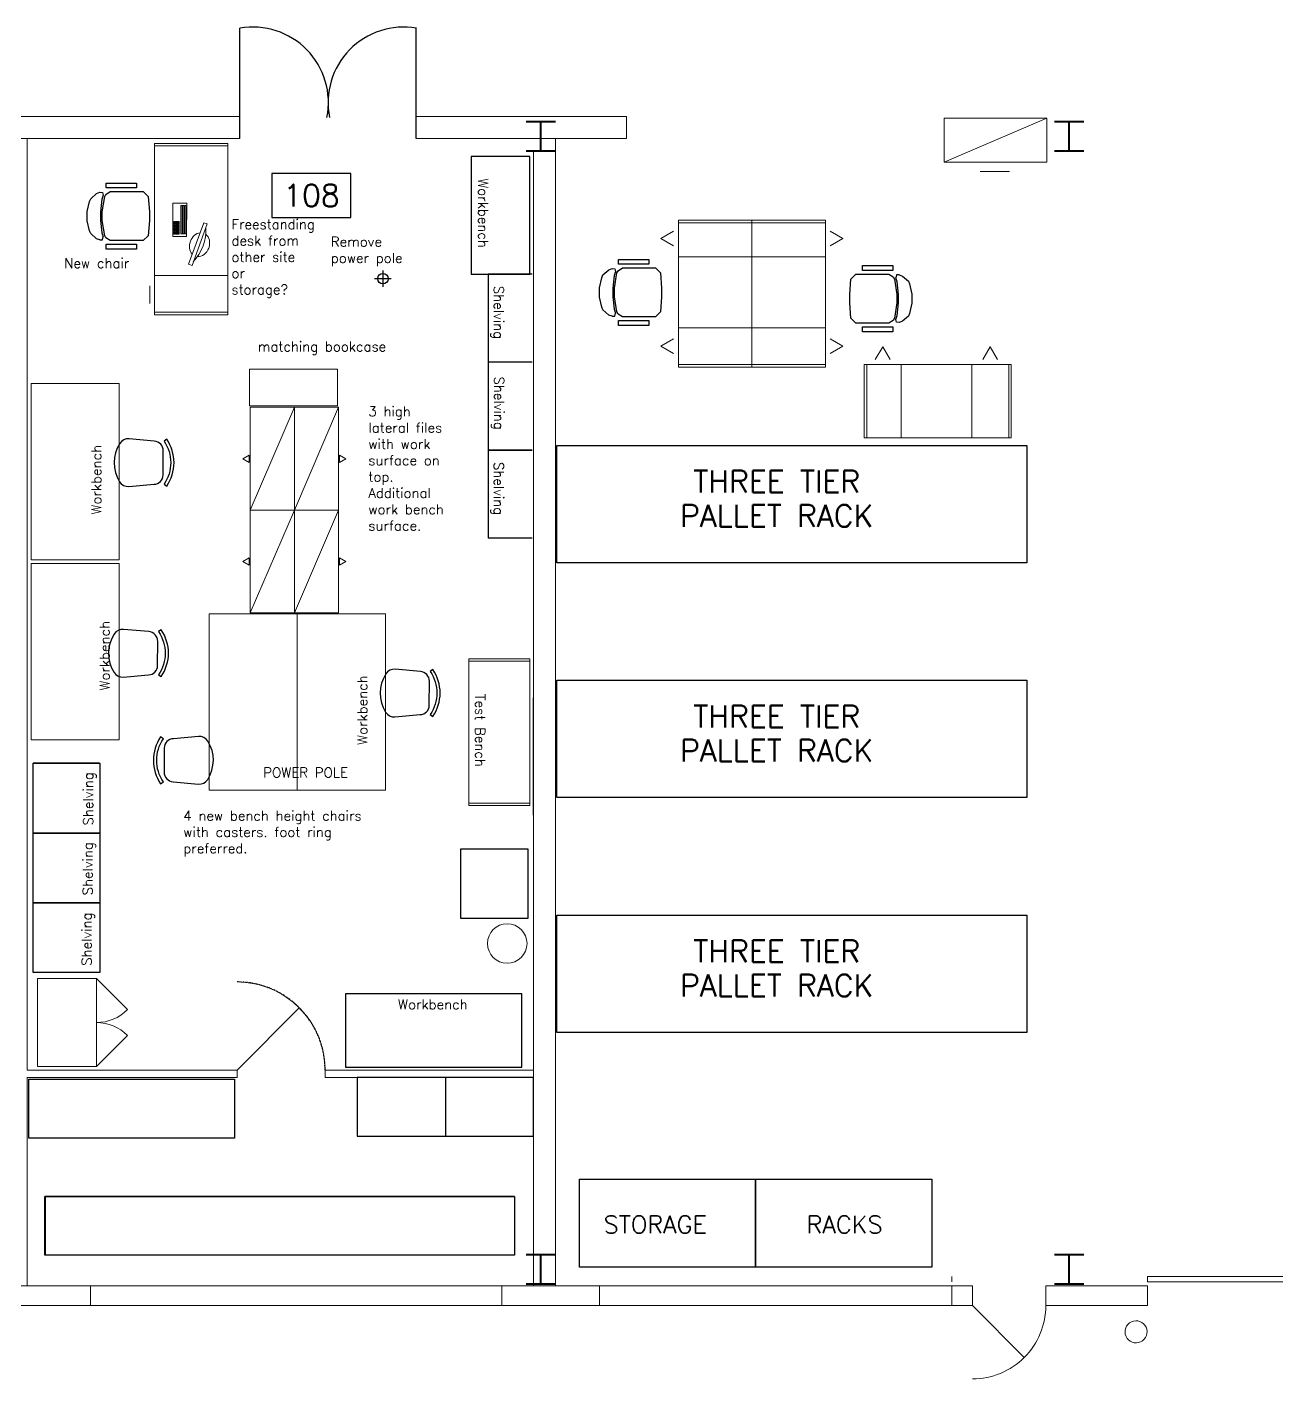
# Model space of a CAD drawing. Header units: inches. Extents: x -27 to 7514, y -484 to 2591.
# Drawn here: x 5080 to 5591, y 950 to 1503 of the extents above; entities that cross this region are included whole.
import ezdxf
from ezdxf.enums import TextEntityAlignment as Align

# ---------------------------------------------------------------- set-up
doc = ezdxf.new("R2010")
doc.units = ezdxf.units.IN
doc.header["$MEASUREMENT"] = 0
doc.linetypes.add('DIVIDE', pattern=[1.25, 0.5, -0.25, 0, -0.25, 0, -0.25])
for name, color, linetype, lineweight in [('A-Col', 6, 'Continuous', 40), ('A-Ext-Wall', 70, 'Continuous', 20), ('F-Ch', 4, 'Continuous', 30), ('F-Eq', 71, 'Continuous', 20), ('F-FreeStand', 211, 'Continuous', 20), ('FS-File', 50, 'Continuous', 20), ('FS-WSurf', 50, 'Continuous', 20), ('I-CWall', 110, 'Continuous', 20), ('I-Dor', 210, 'Continuous', 30), ('I-RmN', 5, 'Continuous', 30), ('O-Name', 141, 'Continuous', 20)]:
    doc.layers.add(name, color=color, linetype=linetype, lineweight=lineweight)
doc.layers.add('ARCH1$0$G-EQUIP-DEMO', color=20, linetype='Continuous')
doc.layers.add('Power Data', color=7, linetype='Continuous')
doc.styles.add('ARCH1$0$ROMANS', font='ROMANS', dxfattribs={"height": 0.2})
doc.styles.add('BGE', font='simplex.shx')

# ---------------------------------------------------------------- blocks, each defined once
blk = doc.blocks.new('rbc_fleet-no_Arch$0$1W')
at = {"linetype": 'Continuous'}
for p, q in [((0.52225, 0.0105), (-0.47775, 0.0105)), ((0.02225, 0.0105), (0.02225, -0.9894999999999999)), ((0.52225, -0.9894999999999999), (-0.47775, -0.9894999999999999))]:
    blk.add_line(p, q, dxfattribs=at)
blk = doc.blocks.new('new block')
at = {"layer": 'I-CWall', "linetype": 'Continuous'}
blk.add_line((0, 0), (25.45600000000559, 25.45600000000559), dxfattribs=at)
blk.add_arc((0, -1.164153218269348e-10), 36, 0, 90, dxfattribs=at)
blk = doc.blocks.new('LF422')
at = {"linetype": 'Continuous'}
for p, q in [((0, 0), (3.5, 1.5)), ((1.227666666666667, -0.3135), (2.227666666666666, -0.3135))]:
    blk.add_line(p, q, dxfattribs=at)
blk.add_lwpolyline([(0, 1.5), (0, 0), (3.5, 0), (3.5, 1.5)], close=True, dxfattribs=at)
blk = doc.blocks.new('CH7')
at = {"linetype": 'Continuous'}
for p, q in [((-0.1666666666666667, 1.291666666666667), (-0.07291666666666666, 1.4375)), ((-0.07291666666666666, 1.4375), (0, 1.479166666666667)), ((0, 1.479166666666667), (0.5208333333333334, 1.5625)), ((0.5208333333333334, 1.5625), (0.8125, 1.5625)), ((0.8125, 1.5625), (1.333333333333333, 1.479166666666667)), ((1.333333333333333, 1.479166666666667), (1.40625, 1.4375)), ((1.40625, 1.4375), (1.5, 1.291666666666667)), ((-0.1666666666666667, 0.1666666666666667), (-0.1666666666666667, 1.291666666666667)), ((1.5, 1.291666666666667), (1.5, 0.1666666666666667)), ((0, 0), (-0.1666666666666667, 0.1666666666666667)), ((0.5208333333333334, -0.04166666666666666), (0, 0)), ((1.333333333333333, 0), (0.8125, -0.04166666666666666)), ((1.5, 0.1666666666666667), (1.333333333333333, 0)), ((0.8125, -0.04166666666666666), (0.5208333333333334, -0.04166666666666666))]:
    blk.add_line(p, q, dxfattribs=at)
for points in [[(-0.1458333333333333, 1.645833333333333), (-0.1041666666666667, 1.760416666666667), (0.07291666666666666, 1.958333333333333), (0.1666666666666667, 2), (0.5104166666666666, 2.072916666666667), (0.8229166666666666, 2.072916666666667), (1.166666666666667, 2), (1.260416666666667, 1.958333333333333), (1.4375, 1.760416666666667), (1.479166666666667, 1.645833333333333)], [(-0.4583333333333333, 0.4375), (-0.4583333333333333, 1.427083333333333), (-0.2916666666666666, 1.427083333333333), (-0.2916666666666666, 0.3958333333333333), (-0.4583333333333333, 0.3958333333333333), (-0.4583333333333333, 0.4375)], [(-0.1458333333333333, 1.645833333333333), (-0.1458333333333333, 1.552083333333333), (-0.04166666666666666, 1.53125)], [(1.375, 1.53125), (1.239583333333333, 1.572916666666667), (0.8125, 1.625), (0.5208333333333334, 1.625), (0.09375, 1.572916666666667), (-0.04166666666666666, 1.53125)], [(1.479166666666667, 1.645833333333333), (1.46875, 1.552083333333333), (1.375, 1.53125)], [(1.625, 0.4375), (1.625, 1.427083333333333), (1.791666666666667, 1.427083333333333), (1.791666666666667, 0.3958333333333333), (1.625, 0.3958333333333333), (1.625, 0.4375)]]:
    blk.add_lwpolyline(points, dxfattribs=at)
blk = doc.blocks.new('CHDESK')
at = {"linetype": 'Continuous'}
blk.add_blockref('CH7', (0.4583333333333333, -0.3958333333333333), dxfattribs=at)
blk = doc.blocks.new('PED30')
at = {"linetype": 'Continuous'}
for p, q in [((-1.25, -2.5), (-1.25, 0)), ((-1.25, 0), (0, 0)), ((0, -2.5), (0, 0)), ((-0.625, -3.099666666666666), (-0.875, -2.666666666666667)), ((-0.375, -2.666666666666667), (-0.625, -3.099666666666666))]:
    blk.add_line(p, q, dxfattribs=at)
blk = doc.blocks.new('WS3060')
at = {"linetype": 'Continuous'}
for p, q in [((0.08333333333333333, 0), (0.08333333333333333, 2.5)), ((4.916666666666666, 0), (4.916666666666666, 2.5))]:
    blk.add_line(p, q, dxfattribs=at)
blk.add_lwpolyline([(0, 2.5), (0, 0), (5, 0), (5, 2.5)], close=True, dxfattribs=at)
blk = doc.blocks.new('36_door')
at = {"linetype": 'Continuous'}
blk.add_line((0, 0), (-25.45599600000001, -25.455996), dxfattribs=at)
at = {"linetype": 'DIVIDE'}
blk.add_arc((0, 0), 36, 180, 270, dxfattribs=at)
blk = doc.blocks.new('*O188216')
at = {"linetype": 'Continuous'}
blk.add_lwpolyline([(-2.6875, -0.75), (0, -0.75), (0, 0.75), (-2.6875, 0.75)], close=True, dxfattribs=at)
at = {"layer": 'I-RmN', "linetype": 'Continuous', "style": 'BGE'}
blk.add_text('108', height=0.75, dxfattribs=at).set_placement((-0.375, 0.375), align=Align.TOP_RIGHT)
blk = doc.blocks.new('*O188217')
at = {"linetype": 'Continuous'}
blk.add_lwpolyline([(-2.6875, -0.75), (0, -0.75), (0, 0.75), (-2.6875, 0.75)], close=True, dxfattribs=at)
at = {"layer": 'I-RmN', "linetype": 'Continuous', "style": 'BGE'}
blk.add_text('108', height=0.75, dxfattribs=at).set_placement((-0.375, 0.375), align=Align.TOP_RIGHT)
blk = doc.blocks.new('*O188218')
at = {"linetype": 'Continuous'}
blk.add_lwpolyline([(-2.6875, -0.75), (0, -0.75), (0, 0.75), (-2.6875, 0.75)], close=True, dxfattribs=at)
at = {"layer": 'I-RmN', "linetype": 'Continuous', "style": 'BGE'}
blk.add_text('108', height=0.75, dxfattribs=at).set_placement((-0.375, 0.375), align=Align.TOP_RIGHT)
blk = doc.blocks.new('*O188219')
at = {"linetype": 'Continuous'}
blk.add_lwpolyline([(-2.6875, -0.75), (0, -0.75), (0, 0.75), (-2.6875, 0.75)], close=True, dxfattribs=at)
at = {"layer": 'I-RmN', "linetype": 'Continuous', "style": 'BGE'}
blk.add_text('108', height=0.75, dxfattribs=at).set_placement((-0.375, 0.375), align=Align.TOP_RIGHT)
blk = doc.blocks.new('*O188220')
at = {"linetype": 'Continuous'}
blk.add_lwpolyline([(-2.6875, -0.75), (0, -0.75), (0, 0.75), (-2.6875, 0.75)], close=True, dxfattribs=at)
at = {"layer": 'I-RmN', "linetype": 'Continuous', "style": 'BGE'}
blk.add_text('108', height=0.75, dxfattribs=at).set_placement((-0.375, 0.375), align=Align.TOP_RIGHT)
blk = doc.blocks.new('U3070R')
at = {"linetype": 'Continuous'}
for p, q in [((-5.75, -2.5), (-5.75, 0)), ((-1.333333333333333, -2.5), (-1.333333333333333, 0)), ((-0.08333333333333333, -2.5), (-0.08333333333333333, 0)), ((-0.3855833333333333, -2.6525), (-0.9855833333333333, -2.6525))]:
    blk.add_line(p, q, dxfattribs=at)
blk.add_lwpolyline([(-5.833333333333333, 0), (0, 0), (0, -2.5), (-5.833333333333333, -2.5)], close=True, dxfattribs=at)
blk = doc.blocks.new('18mon')
for p, q in [((-8.999999999999773, 0), (8.999999999999773, 0)), ((-8.999999999999773, 0), (-8.999999999999773, -1.5)), ((9.000000000000227, 0), (9.000000000000227, -1.5)), ((-8.999999999999773, -1.5), (8.999999999999773, -1.5))]:
    blk.add_line(p, q)
blk.add_arc((6.821210263296962e-13, -18.00000000000091), 19.50000000000102, 67.3801350519716, 112.6198649480284)
for start_param, end_param in [(6.50504077087751, 9.202922497071564), (3.525989428085479, 5.8987885326839)]:
    blk.add_ellipse((-2.273736754432321e-13, 0), major_axis=(5, 0), ratio=0.7999999999999545, start_param=start_param, end_param=end_param)
blk = doc.blocks.new('C17 stool')
at = {"layer": 'F-Ch'}
for points in [[(8.727602761538492, 20.42293957055267), (9.492278897237611, 21.54054315349435, 0.3093637589571993), (-9.641240040827597, 21.54054315349435), (-8.876563905128478, 20.42293957055267, -0.3093637589571993)], [(9.67942753859188, 6.052110999349907), (8.784459621714177, 16.34424204344555, 0.4005359753197773), (4.969336742245559, 20.07064404145126), (-4.848677968337142, 20.1256919039231, 0.3890307372447043), (-8.895905357882384, 16.41512472040517), (-9.790873274759633, 6.122993676309534, 0.2838044351802746), (-7.871917813969503, 2.31066133848276, 0.2910713326695372), (7.760472077801296, 2.239778661523133, 0.2838044351802786)]]:
    blk.add_lwpolyline(points, format="xyb", close=True, dxfattribs=at)
blk = doc.blocks.new('UA2560NP')
at = {"layer": 'F-FreeStand'}
for p, q in [((-59, -24.99999999999989), (-59, 1.13686837721616e-13)), ((-1, -24.99999999999989), (-1, 1.13686837721616e-13))]:
    blk.add_line(p, q, dxfattribs=at)
blk.add_lwpolyline([(0, 0), (0, -24.99999999999989), (-60, -24.99999999999989), (-60, 0)], close=True, dxfattribs=at)
blk = doc.blocks.new('LF42-3')
at = {"layer": 'FS-File'}
blk.add_line((0, 0), (-42, 18), dxfattribs=at)
for points in [[(-42, 0), (-42, 18), (0, 18), (0, 0)], [(-19.5, 18.5), (-21, 21.09807621135326), (-22.5, 18.5), (-19.5, 18.5)]]:
    blk.add_lwpolyline(points, close=True, dxfattribs=at)
blk = doc.blocks.new('BC36-3M')
at = {"layer": 'FS-File'}
blk.add_lwpolyline([(-36, -15), (-36, 0), (0, 0), (0, -15)], close=True, dxfattribs=at)
blk = doc.blocks.new('SC3624')
at = {"layer": 'FS-File'}
blk.add_lwpolyline([(-36, -24), (0, -24), (0, 0), (-36, 0)], close=True, dxfattribs=at)
at = {"layer": 'FS-File', "flags": 128}
blk.add_lwpolyline([(4.547473508864641e-13, -23.99999999999955), (-12.72792206135637, -36.72792206135819, -0.1989123673796656), (-17.99999999999955, -24.00000000000045, -0.1989123673796603), (-23.27207793864227, -36.72792206135796), (-36, -24)], format="xyb", dxfattribs=at)

msp = doc.modelspace()

# ---------------------------------------------------------------- linework, layer by layer
at = {"layer": 'A-Ext-Wall'}
for points in [[(5458.46318283079, 989.7755619984018), (5458.46318283079, 991.8755619984368)], [(5042.441182830793, 988.0485619983883), (5106.441182830735, 988.0485619983883)], [(5106.441182830735, 988.0485619983883), (5274.441182830735, 988.0485619983883)], [(5106.441182830735, 980.0485619983301), (5106.441182830735, 988.0485619983883)], [(5274.441182830735, 988.0485619983883), (5314.441182830851, 988.0485619983883)], [(5274.441182830735, 980.0485619983301), (5274.441182830735, 988.0485619983883)], [(5314.441182830851, 988.0485619983883), (5458.46318283079, 988.0485619983883)], [(5314.441182830851, 980.0485619983301), (5314.441182830851, 988.0485619983883)], [(5458.46318283079, 988.0485619983883), (5466.832182830738, 988.0485619983883)], [(5458.46318283079, 988.0485619983883), (5458.46318283079, 980.0485619983301)], [(5466.832182830738, 980.0485619983301), (5466.832182830738, 988.0485619983883)], [(5496.832182830738, 980.0485619983301), (5496.832182830738, 988.0485619983883)], [(5496.832182830738, 988.0485619983883), (5538.441182830735, 988.0485619983883)], [(5538.441182830735, 980.0485619983301), (5538.441182830735, 988.0485619983883)], [(5042.441182830793, 980.0485619983301), (5106.441182830735, 980.0485619983301)], [(5106.441182830735, 980.0485619983301), (5274.441182830735, 980.0485619983301)], [(5274.441182830735, 980.0485619983301), (5314.441182830851, 980.0485619983301)], [(5314.441182830851, 980.0485619983301), (5458.46318283079, 980.0485619983301)], [(5458.46318283079, 980.0485619983301), (5466.832182830738, 980.0485619983301)], [(5466.832182830738, 980.0485619983301), (5488.045182830727, 958.8355619983413)], [(5496.832182830738, 980.0485619983301), (5538.441182830735, 980.0485619983301)]]:
    msp.add_lwpolyline(points, dxfattribs=at)
msp.add_lwpolyline([(5538.441182830647, 991.8755619985386), (5706.463182830994, 991.8755619985386), (5706.463182830994, 989.7755619984455), (5538.441182830647, 989.7755619984455)], close=True, dxfattribs=at)
for points in [[(5466.832182830738, 950.0485619982137, 0.4142143859649058), (5496.832182830738, 980.0486463558555)], [(5529.623183192845, 967.4389068527817, 400000.0136646975), (5529.623164366501, 967.4389477253717)]]:
    msp.add_lwpolyline(points, format="xyb", dxfattribs=at)
at = {"layer": 'ARCH1$0$G-EQUIP-DEMO'}
for points in [[(5297.012058525966, 1331.635561998331), (5489.012058525966, 1331.635561998331), (5489.012058525966, 1283.635561998331), (5297.012058525966, 1283.635561998331)], [(5297.012058525966, 1235.635561998331), (5489.012058525966, 1235.635561998331), (5489.012058525966, 1187.635561998331), (5297.012058525966, 1187.635561998331)], [(5297.012058525966, 1139.635561998331), (5489.012058525966, 1139.635561998331), (5489.012058525966, 1091.635561998331), (5297.012058525966, 1091.635561998331)], [(5306.240058525969, 995.6785619983941), (5306.240058525969, 1031.678561998394), (5378.240058525969, 1031.678561998394), (5378.240058525969, 995.6785619983941)], [(5378.240058525969, 995.6785619983941), (5378.240058525969, 1031.678561998394), (5450.240058525969, 1031.678561998394), (5450.240058525969, 995.6785619983941)]]:
    msp.add_lwpolyline(points, close=True, dxfattribs=at)
at = {"layer": 'F-Ch'}
for points in [[(5285.969236990764, 1449.632432114216), (5261.969236990764, 1449.632432114216)], [(5261.969236990764, 1449.632432114216), (5261.969236990764, 1401.632432114216)], [(5285.969236990764, 1401.632432114216), (5285.969236990764, 1449.632432114216)], [(5261.969236990764, 1401.632432114216), (5285.969236990764, 1401.632432114216)], [(5286.873261771369, 1401.632432114216), (5268.873261771369, 1401.632432114216)], [(5268.873261771369, 1401.632432114216), (5268.873261771369, 1329.632432114216)], [(5286.873261771369, 1365.632432114216), (5268.873261771369, 1365.632432114216)], [(5268.873261771369, 1329.632432114216), (5286.873261771369, 1329.632432114216)], [(5286.873261771369, 1329.632432114216), (5268.873261771369, 1329.632432114216)], [(5268.873261771369, 1329.632432114216), (5268.873261771369, 1293.632432114216)], [(5286.873261771369, 1293.632432114216), (5268.873261771369, 1293.632432114216)], [(5287.454182830574, 1180.424561998276), (5287.454182830574, 1228.424561998276)], [(5110.115501402186, 1201.691622845363), (5082.963501402068, 1201.691622845363)], [(5251.390182830735, 1073.309561998227), (5215.390182830735, 1073.309561998227)], [(5215.426182830699, 1073.309561998227), (5215.426182830699, 1049.309561998227)], [(5287.426182830699, 1073.309561998227), (5251.426182830699, 1073.309561998227)], [(5251.426182830699, 1073.309561998227), (5251.426182830699, 1049.309561998227)], [(5287.426182830699, 1049.309561998227), (5287.426182830699, 1073.309561998227)], [(5215.426182830699, 1049.309561998227), (5251.426182830699, 1049.309561998227)], [(5251.426182830699, 1049.309561998227), (5287.426182830699, 1049.309561998227)], [(5279.728182830724, 1024.642561998386), (5087.728182830724, 1024.642561998386)], [(5087.874182830732, 1024.642561998386), (5087.874182830732, 1000.642561998386)], [(5279.728182830724, 1024.642561998386), (5279.728182830724, 1000.642561998386)]]:
    msp.add_lwpolyline(points, dxfattribs=at)
for points in [[(5082.963501402097, 1201.691622845407), (5110.212501402166, 1201.691622845407), (5110.212501402166, 1173.185622845354), (5082.963501402097, 1173.185622845354)], [(5082.963501402097, 1173.185622845354), (5110.212501402166, 1173.185622845354), (5110.212501402166, 1144.679622845302), (5082.963501402097, 1144.679622845302)], [(5257.81216665425, 1166.734162712324), (5285.061166654319, 1166.734162712324), (5285.061166654319, 1138.228162712272), (5257.81216665425, 1138.228162712272)], [(5082.963501402097, 1144.679622845302), (5110.212501402166, 1144.679622845302), (5110.212501402166, 1116.173622845483), (5082.963501402097, 1116.173622845483)], [(5210.613656144596, 1107.442217960051), (5210.613656144596, 1077.442217960051), (5282.613656144596, 1077.442217960051), (5282.613656144596, 1107.442217960051)], [(5165.200182830587, 1072.515561998334), (5165.200182830587, 1048.515561998334), (5081.200182830587, 1048.515561998334), (5081.200182830587, 1072.515561998334)], [(5087.728182830753, 1024.642561998429), (5279.728182830753, 1024.642561998429), (5279.728182830753, 1000.642561998429), (5087.728182830753, 1000.642561998429)]]:
    msp.add_lwpolyline(points, close=True, dxfattribs=at)
at = {"layer": 'F-Eq'}
for points in [[(5140.087544071095, 1430.598222636625), (5140.076386429995, 1416.998232029749), (5145.678170824482, 1416.993584695672), (5145.689328465574, 1430.593575302548)], [(5143.277480701639, 1429.619002389125), (5143.268486599001, 1418.019443815363), (5143.784691115121, 1418.020391196551), (5143.795801980945, 1429.619229136137)], [(5143.966918335289, 1429.618136763696), (5143.957230682085, 1418.02070398099), (5144.47412874877, 1418.01952557113), (5144.483825429852, 1429.618372538578)], [(5144.792126732485, 1429.61781864737), (5144.78455584246, 1418.01966523048), (5145.302165515459, 1418.019189399049), (5145.309736405485, 1429.617342815938)], [(5140.481320229948, 1420.725711287596), (5140.478765342355, 1420.325497004305), (5140.881114444572, 1420.325049852021), (5140.87942677793, 1420.725291218921)], [(5140.479600147803, 1420.123962136102), (5140.480585236008, 1419.724432375508), (5140.878691783983, 1419.72401230684), (5140.880535065269, 1420.123524011688)], [(5140.480202914732, 1421.32606431008), (5140.479755762448, 1420.923715207864), (5140.879997129356, 1420.925402874505), (5140.881840410642, 1421.324914579352)], [(5140.480481728518, 1421.923579935195), (5140.481466816724, 1421.524050174601), (5140.880987549448, 1421.523621078064), (5140.882128252299, 1421.923844389225)], [(5140.482913416978, 1422.526031665126), (5140.481061107821, 1422.125105775529), (5140.882707631601, 1422.125370229551), (5140.88101996496, 1422.525611596451)], [(5140.481787073892, 1423.12497050286), (5140.481348949477, 1422.724035585394), (5140.880878710072, 1422.725020673599), (5140.883433597672, 1423.125234956889)], [(5141.079241563981, 1420.124376872882), (5141.078803439566, 1419.723441955415), (5141.479044806467, 1419.725129622057), (5141.479464875141, 1420.123236170031)], [(5141.079538433507, 1420.724720867496), (5141.079100309093, 1420.32378595003), (5141.480044254437, 1420.324762010358), (5141.481184957287, 1420.724985321518)], [(5141.079826275163, 1421.323650677361), (5141.080108784932, 1420.92483252308), (5141.479620489787, 1420.922989241786), (5141.480770220507, 1421.324626737696)], [(5141.080834751003, 1421.924697250412), (5141.080396626596, 1421.523762332945), (5141.47992638719, 1421.52474742115), (5141.480346455857, 1421.922853969125)], [(5141.081131620536, 1422.525041245026), (5141.081396074558, 1422.123394721246), (5141.48092583516, 1422.124379809451), (5141.482778144316, 1422.525305699055)], [(5141.082122040636, 1423.123259448585), (5141.081701971962, 1422.72515290061), (5141.481213676816, 1422.723309619323), (5141.48165180123, 1423.12424453679)], [(5141.680990715467, 1420.122656790736), (5141.679147434174, 1419.723145085882), (5142.078668166898, 1419.722715989337), (5142.079817897626, 1420.124353485247)], [(5141.679882428121, 1420.72442399797), (5141.680867516327, 1420.324894237368), (5142.078974064301, 1420.324474168701), (5142.079403160846, 1420.723994901426)], [(5141.682583902497, 1421.922977168266), (5141.680029014897, 1421.522762884975), (5142.080261353927, 1421.523036366874), (5142.080699478342, 1421.923971284341)], [(5141.681475615151, 1422.5247443755), (5141.682460703356, 1422.125214614905), (5142.081269829767, 1422.124082939925), (5142.080996347875, 1422.524315278955)], [(5141.681593482397, 1421.324758964707), (5141.681857936419, 1420.923112440927), (5142.079973512271, 1420.924106557002), (5142.080393580938, 1421.322213104984)], [(5141.683186669427, 1423.125079342237), (5141.682739517142, 1422.722730240021), (5142.0815666993, 1422.724426934539), (5142.081986767967, 1423.122533482514)], [(5142.281640607485, 1420.724118100567), (5142.279085719885, 1420.323903817276), (5142.680732243665, 1420.324168271298), (5142.67974715546, 1420.723698031892)], [(5142.279217946896, 1420.123080555386), (5142.280194007231, 1419.722136610042), (5142.679012161512, 1419.722419119811), (5142.680855442806, 1420.121930824665)], [(5142.280523292269, 1421.324471123051), (5142.280076139978, 1420.922122020835), (5142.680317506885, 1420.923809687476), (5142.681458209736, 1421.324032998637)], [(5142.282522188201, 1422.52373589966), (5142.280678906915, 1422.124224194806), (5142.683028009131, 1422.123777042521), (5142.681340342489, 1422.524018409422)], [(5142.280802106055, 1421.921986748173), (5142.281787194253, 1421.522456987572), (5142.679893742235, 1421.522036918905), (5142.682448629836, 1421.922251202195)], [(5142.281404872985, 1423.124088922144), (5142.281669327007, 1422.722442398364), (5142.681199087601, 1422.72342748657), (5142.683753975201, 1423.12364176986)], [(5140.479727042919, 1418.925390910059), (5140.477883761632, 1418.525879205212), (5140.879521257542, 1418.524729474484), (5140.877833590901, 1418.924970841392)], [(5140.478006960773, 1418.323641758572), (5140.478992048978, 1417.924111997978), (5140.877098596953, 1417.923691929311), (5140.879653484553, 1418.323906212594)], [(5140.478609727703, 1419.525743932543), (5140.478874181732, 1419.12409740877), (5140.878403942326, 1419.125082496968), (5140.880958829919, 1419.525296780259)], [(5141.077657404821, 1418.325470680102), (5141.077210252537, 1417.923121577878), (5141.477451619437, 1417.924809244527), (5141.477871688112, 1418.322915792502)], [(5141.078656852791, 1418.925103068403), (5141.077507122063, 1418.523465572493), (5141.477748488971, 1418.525153239134), (5141.479591770258, 1418.924664943988)], [(5141.078233088141, 1419.523330299831), (5141.078515597903, 1419.124512145543), (5141.478738909063, 1419.123371442693), (5141.478474455042, 1419.525017966473)], [(5141.679397528438, 1418.322336413206), (5141.677554247151, 1417.922824708352), (5142.077074979876, 1417.922395611808), (5142.078224710596, 1418.324033107718)], [(5141.678289241092, 1418.924103620433), (5141.679274329297, 1418.524573859839), (5142.077380877272, 1418.524153791172), (5142.07852158013, 1418.924377102332)], [(5141.680000295368, 1419.524438587177), (5141.680264749397, 1419.122792063397), (5142.078380325242, 1419.123786179473), (5142.078809421786, 1419.523306912197)], [(5142.277624759867, 1418.322760177856), (5142.279312426508, 1417.922518810949), (5142.67741897449, 1417.922098742281), (5142.679262255777, 1418.321610447128)], [(5142.27893010524, 1419.524150745521), (5142.277780374512, 1419.122513249611), (5142.678724319856, 1419.123489309946), (5142.679865022707, 1419.523712621107)], [(5142.280047420456, 1418.92379772303), (5142.278204139162, 1418.524286018182), (5142.679139056636, 1418.523847893768), (5142.678153968431, 1418.923377654362)]]:
    msp.add_lwpolyline(points, close=True, dxfattribs=at)
at = {"layer": 'F-FreeStand'}
for points in [[(5118.124550532186, 1284.871449851038), (5118.124550532186, 1356.871449851038), (5082.124550532186, 1356.871449851038), (5082.124550532186, 1284.871449851038)], [(5118.124550532186, 1211.306050145358), (5118.124550532186, 1283.306050145358), (5082.124550532186, 1283.306050145358), (5082.124550532186, 1211.306050145358)], [(5190.887421173094, 1190.718550766549), (5190.887421173094, 1262.718550766549), (5154.887421173094, 1262.718550766549), (5154.887421173094, 1190.718550766549)], [(5226.887421173094, 1190.718550766549), (5226.887421173094, 1262.718550766549), (5190.887421173094, 1262.718550766549), (5190.887421173094, 1190.718550766549)]]:
    msp.add_lwpolyline(points, close=True, dxfattribs=at)
at = {"layer": 'I-CWall'}
for points in [[(4851.096182830828, 1466.043561998384), (5167.486182830726, 1466.043561998384)], [(5239.499182830761, 1466.043561998384), (5325.49218283072, 1466.043561998384)], [(5325.499182830819, 1466.04856199833), (5325.499182830819, 1457.04856199833)], [(4865.06718283079, 1457.064561998333), (5167.468182830744, 1457.052561998462)], [(5080.450182830762, 1457.073561998412), (5080.450182830762, 1076.309561998329)], [(5239.468182830744, 1457.052561998462), (5325.486182830784, 1457.052561998462)], [(5296.468182830744, 1457.04856199833), (5296.468182830744, 988.0675619983595)], [(5287.468182830744, 1452.048561998323), (5287.468182830744, 988.1325619983618)], [(5166.273182830795, 1076.309561998329), (5080.450182830762, 1076.309561998329)], [(5080.450182830762, 1073.368561998395), (5080.450182830762, 988.0485619983883)], [(5166.273182830795, 1073.309561998329), (5080.450182830762, 1073.309561998329)], [(5166.273182830795, 1076.309561998329), (5166.273182830795, 1073.309561998329)], [(5202.30818283077, 1076.309561998329), (5202.30818283077, 1073.309561998329)], [(5287.426182830844, 1076.309561998329), (5202.30818283077, 1076.309561998329)], [(5287.426182830844, 1073.309561998329), (5202.30818283077, 1073.309561998329)]]:
    msp.add_lwpolyline(points, dxfattribs=at)
at = {"layer": 'I-Dor'}
for points in [[(5203.032183196643, 1465.687563034655, 0.5263912233009306), (5167.468182276651, 1502.15456197186)], [(5239.633059353953, 1502.15456197186, 0.5263912233009306), (5204.069058433961, 1465.687563034655)]]:
    msp.add_lwpolyline(points, format="xyb", dxfattribs=at)
for points in [[(5167.468182830744, 1457.052561998462), (5167.468182830744, 1502.154561998417)], [(5239.468182830744, 1457.052561998462), (5239.468182830744, 1502.154561998417)]]:
    msp.add_lwpolyline(points, dxfattribs=at)
at = {"layer": 'O-Name'}
msp.add_circle((5276.729449373081, 1128.031874099521), 8.062864890461048, dxfattribs=at)
at = {"layer": 'Power Data'}
for p, q in [((5229.316974810499, 1399.745800526849), (5222.432783520657, 1399.745800526849)), ((5225.896524999924, 1403.164167555886), (5225.896524999924, 1396.457244326251))]:
    msp.add_line(p, q, dxfattribs=at)
msp.add_circle((5225.905304217893, 1399.758452084985), 2.135413622903559, dxfattribs=at)

# ---------------------------------------------------------------- block references
msp.add_blockref('new block', (5166.273182830795, 1076.295561998479))
msp.add_blockref('new block', (5166.273182830795, 1076.295561998479))
at = {"layer": 'A-Col', "xscale": 12, "yscale": 12, "zscale": 12, "rotation": 180}
for p in [(5290.708182830786, 1452.174561998319), (5290.708182830786, 1452.174561998319), (5290.708182830786, 1452.174561998319), (5290.708182830786, 1452.174561998319), (5290.708182830786, 1452.174561998319), (5290.708182830786, 1452.174561998319), (5290.708182830786, 1452.174561998319), (5506.708182830786, 1452.174561998319), (5506.708182830786, 1452.174561998319), (5506.708182830786, 1452.174561998319), (5506.708182830786, 1452.174561998319), (5506.708182830786, 1452.174561998319), (5506.708182830786, 1452.174561998319), (5506.708182830786, 1452.174561998319), (5290.651182830872, 989.0485619983301), (5290.651182830872, 989.0485619983301), (5290.651182830872, 989.0485619983301), (5290.651182830872, 989.0485619983301), (5290.651182830872, 989.0485619983301), (5290.651182830872, 989.0485619983301), (5290.651182830872, 989.0485619983301), (5506.651182830872, 989.0485619983301), (5506.651182830872, 989.0485619983301), (5506.651182830872, 989.0485619983301), (5506.651182830872, 989.0485619983301), (5506.651182830872, 989.0485619983301), (5506.651182830872, 989.0485619983301), (5506.651182830872, 989.0485619983301)]:
    msp.add_blockref('rbc_fleet-no_Arch$0$1W', p, dxfattribs=at)
at = {"layer": 'F-Ch', "xscale": 12, "yscale": 12, "zscale": 12}
for p, rotation in [((5125.204327123123, 1411.824869883363), 89.99999999999997), ((5334.565182830665, 1380.639561998301), 89.99999999999999), ((5421.939182830676, 1405.087561998218), 270)]:
    msp.add_blockref('CHDESK', p, dxfattribs=dict(at, rotation=rotation))
at = {"layer": 'F-Ch'}
for p, rotation in [((5116.014441267151, 1324.503162334615), 269.9999999999999), ((5113.750243777322, 1246.612186179489), 269.9999999999999), ((5224.777311908059, 1230.350263250126), 269.9999999999999), ((5156.598086210892, 1202.962680831355), 89.99999999999993)]:
    msp.add_blockref('C17 stool', p, dxfattribs=dict(at, rotation=rotation))
at = {"layer": 'F-Eq', "rotation": 249.9160665340885}
msp.add_blockref('18mon', (5150.966615028519, 1413.659865946349), dxfattribs=at)
at = {"layer": 'F-FreeStand', "xscale": 12, "yscale": 12, "zscale": 12, "rotation": 270}
msp.add_blockref('U3070R', (5162.490151262675, 1385.04504063644), dxfattribs=at)
at = {"layer": 'F-FreeStand', "rotation": 89.99999999999999}
msp.add_blockref('UA2560NP', (5260.987843159004, 1244.402075777929), dxfattribs=at)
at = {"layer": 'FS-File', "xscale": 12, "yscale": 12, "zscale": 12}
msp.add_blockref('LF422', (5455.260182830731, 1447.317561998374), dxfattribs=at)
at = {"layer": 'FS-File', "extrusion": (0, 0, -1), "xscale": 12, "yscale": 12, "zscale": -12, "rotation": 90.00000000000001}
for p in [(-5376.728182830666, 1423.63056199834), (-5376.728182830666, 1379.630561998281)]:
    msp.add_blockref('PED30', p, dxfattribs=at)
at = {"layer": 'FS-File', "xscale": 12, "yscale": 12, "zscale": 12}
for p, rotation in [((5376.728182830666, 1423.63056199834), 89.99999999999999), ((5376.728182830666, 1379.630561998281), 89.99999999999999), ((5422.65718283067, 1334.70656199834), 180), ((5466.657182830728, 1334.70656199834), 180)]:
    msp.add_blockref('PED30', p, dxfattribs=dict(at, rotation=rotation))
at = {"layer": 'FS-File'}
msp.add_blockref('BC36-3M', (5207.30433953082, 1362.759780456829), dxfattribs=at)
for name, p, rotation in [('LF42-3', (5189.70828352002, 1347.18231510833), 90), ('LF42-3', (5189.70828352002, 1305.18231510833), 270), ('LF42-3', (5189.70828352002, 1305.18231510833), 90), ('LF42-3', (5189.70828352002, 1263.18231510833), 270), ('SC3624', (5084.783630188692, 1113.724548508396), 90)]:
    msp.add_blockref(name, p, dxfattribs=dict(at, rotation=rotation))
at = {"layer": 'FS-WSurf', "extrusion": (0, 0, -1), "xscale": 12, "yscale": 12, "zscale": -12, "rotation": 270}
msp.add_blockref('WS3060', (-5376.728182830666, 1423.63056199834), dxfattribs=at)
at = {"layer": 'FS-WSurf', "xscale": 12, "yscale": 12, "zscale": 12, "rotation": 270}
msp.add_blockref('WS3060', (5376.728182830666, 1423.63056199834), dxfattribs=at)
at = {"layer": 'FS-WSurf', "xscale": 12, "yscale": 12, "zscale": 12}
msp.add_blockref('WS3060', (5422.65718283067, 1334.70656199834), dxfattribs=at)
at = {"layer": 'I-Dor', "rotation": 180}
msp.add_blockref('36_door', (5166.273182830795, 1076.309561998329), dxfattribs=at)
at = {"layer": 'I-RmN', "xscale": 12, "yscale": 12, "zscale": 12}
for name in ['*O188216', '*O188217', '*O188218', '*O188219', '*O188220']:
    msp.add_blockref(name, (5212.752182830845, 1433.773561998423), dxfattribs=at)

# ---------------------------------------------------------------- texts
at = {"layer": 'ARCH1$0$G-EQUIP-DEMO', "linetype": 'Continuous', "style": 'ARCH1$0$ROMANS'}
for s, p in [('THREE TIER', (5386.86405852598, 1316.865561998311)), ('PALLET RACK', (5386.86405852598, 1302.865561998428))]:
    msp.add_text(s, height=9, dxfattribs=at).set_placement(p, align=Align.MIDDLE)
at = {"layer": 'ARCH1$0$G-EQUIP-DEMO', "style": 'ARCH1$0$ROMANS'}
for s, p in [('THREE TIER', (5386.86405852598, 1220.865561998311)), ('PALLET RACK', (5386.86405852598, 1206.865561998427)), ('THREE TIER', (5386.86405852598, 1124.865561998311)), ('PALLET RACK', (5386.86405852598, 1110.865561998427))]:
    msp.add_text(s, height=9, dxfattribs=at).set_placement(p, align=Align.MIDDLE)
for s, p in [('STORAGE', (5316.1270585259, 1013.177561998345)), ('RACKS', (5399.059058525987, 1013.177561998345))]:
    msp.add_text(s, height=7.182, dxfattribs=at).set_placement(p, align=Align.MIDDLE_LEFT)
at = {"layer": 'O-Name', "char_height": 4, "attachment_point": 1, "style": 'BGE'}
for s, insert, rotation in [('Workbench', (5268.883935496619, 1440.814064388491), 270), ('Shelving', (5275.271760312469, 1396.838019607916), 270), ('Shelving', (5275.410095556152, 1359.792153393006), 270), ('Workbench', (5106.754149837048, 1303.335249391865), 90), ('Shelving', (5275.271760312469, 1324.838019607916), 270), ('Workbench', (5110.185122681105, 1231.395444291382), 90), ('Workbench', (5215.517020477957, 1209.182350307376), 90), ('Test Bench', (5267.654263915283, 1230.060488889685), 270), ('Shelving', (5103.445258162508, 1176.261090456159), 89.99999999999999), ('Shelving', (5103.249596793845, 1147.719605146813), 89.99999999999999), ('Shelving', (5102.796366297982, 1118.923725365086), 89.99999999999999)]:
    msp.add_mtext_dynamic_manual_height_columns(s, width=78.34400723065482, gutter_width=20, heights=[0], dxfattribs=dict(at, insert=insert, rotation=rotation))
for s, width, insert in [('Freestanding desk from other site or storage?', 32.38548596639885, (5163.988524843466, 1423.988963174117)), ('Remove power pole', 41.20508902470465, (5204.615028614804, 1416.876865884864)), ('New chair', 39.10250398890639, (5095.639614377476, 1408.077103441305)), ('matching bookcase', 60.07800031822262, (5174.776042773359, 1374.015536615487)), ('3 high lateral files with work surface on top. Additional work bench surface.', 39.70671544392098, (5219.960760088361, 1347.495357751039)), ('POWER POLE', 78.34400723065482, (5176.989630505457, 1199.904812344605)), ('4 new bench height chairs with casters. foot ring preferred.', 92.5631733690534, (5144.323069786347, 1182.247037408619)), ('Workbench', 78.34400723065482, (5232.067307274614, 1105.124351129016))]:
    msp.add_mtext_dynamic_manual_height_columns(s, width=width, gutter_width=20, heights=[0], dxfattribs=dict(at, insert=insert))

doc.saveas('drawing.dxf')
